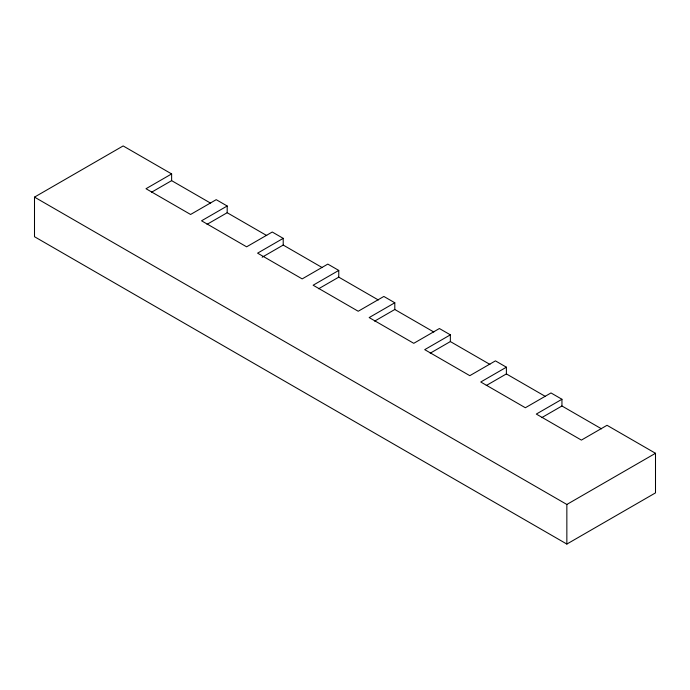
<?xml version="1.0" encoding="UTF-8"?>
<svg xmlns="http://www.w3.org/2000/svg" width="690" height="690" viewBox="0 0 690 690"><rect width="100%" height="100%" fill="white"/><g stroke="black" fill="none" stroke-linecap="round" stroke-linejoin="round"><path stroke-width="1.03" d="M601.508 428.826L561.945 405.987L561.945 399.269L536.311 414.069L581.394 440.099L607.028 425.299L655.5 453.287L655.5 492.884L566.852 544.065L34.5 236.713L34.5 197.116L123.148 145.935L171.629 173.923L171.629 180.642L210.648 203.171M171.629 173.923L145.995 188.724L190.587 214.469L216.22 199.669L227.183 206L227.183 212.718L266.737 235.557M151.489 192.268L171.629 180.642M227.183 206L201.549 220.8L246.623 246.822L272.257 232.021L283.211 238.352L283.211 245.062L322.239 267.599M207.035 224.345L227.183 212.718M283.211 238.352L257.586 253.152L302.177 278.898L327.81 264.098L338.764 270.42L338.764 277.139L378.327 299.978M262.157 257.223L283.211 245.062M338.764 270.42L313.131 285.22L358.214 311.25L383.847 296.45L394.801 302.772L394.801 309.491L433.829 332.019M318.625 288.765L338.764 277.139M394.801 302.772L369.167 317.572L413.767 343.318L439.401 328.526L450.354 334.848L450.354 341.567L489.917 364.406M374.661 321.117L394.801 309.491M450.354 334.848L424.721 349.649L469.804 375.671L495.437 360.87L506.391 367.201L506.391 373.92L545.411 396.448M430.215 353.194L450.354 341.567M506.391 367.201L480.757 382.001L525.357 407.747L550.991 392.946L561.945 399.269M486.252 385.546L506.391 373.92M541.805 417.614L561.945 405.987M34.5 197.116L566.852 504.468L655.5 453.287M566.852 504.468L566.852 544.065"/></g></svg>
